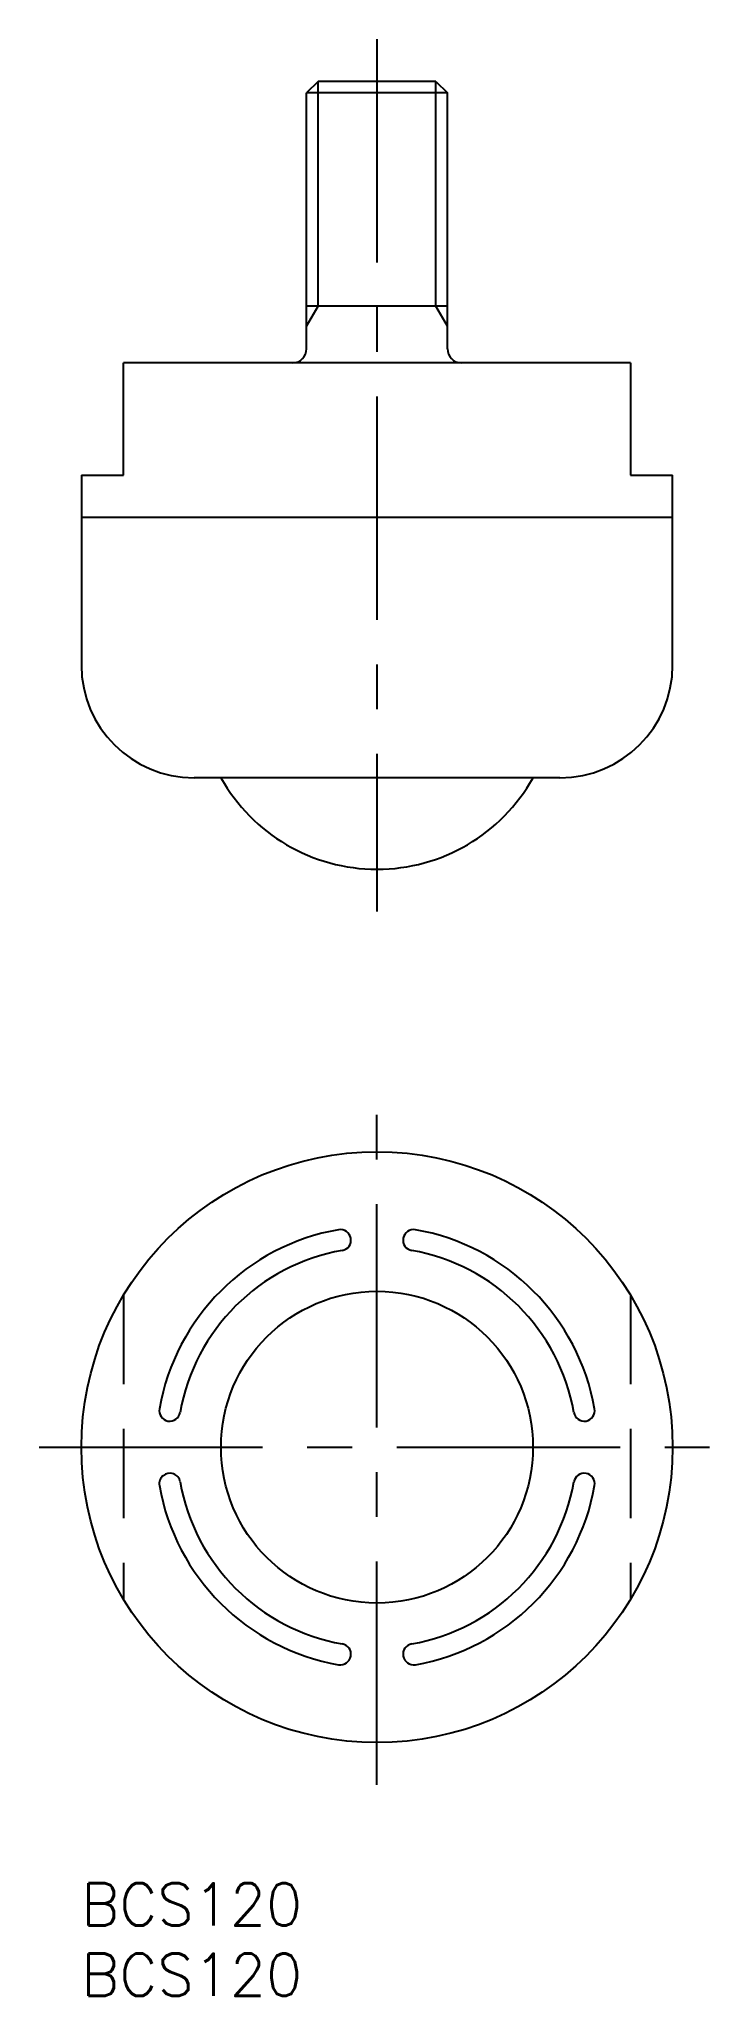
# Model space of a CAD drawing. Extents: x -3 to 45, y -8 to 131.
import ezdxf

# ---------------------------------------------------------------- set-up
doc = ezdxf.new("R2010")
doc.units = 0
doc.header["$LTSCALE"] = 0.5
doc.linetypes.add('CENTER', pattern=[50.8, 31.75, -6.35, 6.35, -6.35])
doc.linetypes.add('DASHED', pattern=[19.05, 12.7, -6.35])
for name, color, linetype in [('MSM_CENTER', 1, 'CENTER'), ('MSM_CONTINUOUS', 7, 'CONTINUOUS'), ('MSM_DASHED', 4, 'DASHED'), ('MSM_NARROW', 5, 'CONTINUOUS'), ('MSM_PART_NUMBER', 7, 'CONTINUOUS')]:
    doc.layers.add(name, color=color, linetype=linetype)
doc.styles.get("Standard").update_dxf_attribs({"font": 'txt.shx', "height": 1.5, "bigfont": 'bigfont.shx'})

# ---------------------------------------------------------------- blocks, each defined once
blk = doc.blocks.new('*U16')
at = {"layer": 'MSM_PART_NUMBER'}
blk.add_text('BCS120', height=3, dxfattribs=at).set_placement((0, -3))
blk = doc.blocks.new('*U17')
at = {"layer": 'MSM_PART_NUMBER'}
blk.add_text('BCS120', height=3, dxfattribs=at).set_placement((0, -8))

msp = doc.modelspace()

# ---------------------------------------------------------------- linework, layer by layer
at = {"layer": 'MSM_CENTER'}
for p, q in [((21, 131.08), (21, 69.08)), ((21, 7), (21, 55)), ((-3, 31), (45, 31))]:
    msp.add_line(p, q, dxfattribs=at)
at = {"layer": 'MSM_CONTINUOUS'}
for p, q in [((16.81, 128.08), (16, 127.27)), ((25.19, 128.08), (16.81, 128.08)), ((25.19, 128.08), (26, 127.27)), ((26, 127.27), (16, 127.27)), ((16, 109.08), (16, 127.27)), ((26, 109.08), (26, 127.27)), ((26, 112.1), (16, 112.1)), ((39, 108.08), (3, 108.08)), ((3, 100.08), (3, 108.08)), ((39, 108.08), (39, 100.08)), ((0, 100.08), (0, 86.58)), ((0, 100.08), (3, 100.08)), ((39, 100.08), (42, 100.08)), ((42, 86.58), (42, 100.08)), ((42, 97.08), (0, 97.08)), ((34, 78.58), (8, 78.58))]:
    msp.add_line(p, q, dxfattribs=at)
for radius in [21, 11.08]:
    msp.add_circle((21, 31), radius, dxfattribs=at)
for centre, radius, start, end in [((15, 109.08), 1, 270, 0), ((27, 109.08), 1, 180, 270), ((8, 86.58), 8, 180, 270), ((34, 86.58), 8, 270, 0), ((21, 84.78), 12.7, 209.2216, 330.7784), ((21, 31), 15.7, 100, 170), ((18.4, 45.72), 0.75, 280, 100), ((23.6, 45.72), 0.75, 80, 260), ((21, 31), 15.7, 10, 80), ((21, 31), 14.2, 100, 170), ((21, 31), 14.2, 10, 80), ((6.28, 33.6), 0.75, 170, 350), ((35.72, 33.6), 0.75, 190, 10), ((6.28, 28.4), 0.75, 10, 190), ((21, 31), 15.7, 190, 260), ((21, 31), 14.2, 190, 260), ((21, 31), 14.2, 280, 350), ((21, 31), 15.7, 280, 350), ((35.72, 28.4), 0.75, 350, 170), ((18.4, 16.28), 0.75, 260, 80), ((23.6, 16.28), 0.75, 100, 280)]:
    msp.add_arc(centre, radius, start, end, dxfattribs=at)
at = {"layer": 'MSM_DASHED'}
for p, q in [((3, 41.82), (3, 20.18)), ((39, 41.82), (39, 20.18))]:
    msp.add_line(p, q, dxfattribs=at)
at = {"layer": 'MSM_NARROW'}
for p, q in [((16.81, 112.1), (16.81, 128.08)), ((25.19, 112.1), (25.19, 128.08)), ((16, 110.69), (16.81, 112.1)), ((26, 110.69), (25.19, 112.1))]:
    msp.add_line(p, q, dxfattribs=at)

# ---------------------------------------------------------------- block references
at = {"layer": 'MSM_CONTINUOUS'}
for name in ['*U16', '*U17']:
    msp.add_blockref(name, (0, 0), dxfattribs=at)

doc.saveas('drawing.dxf')
